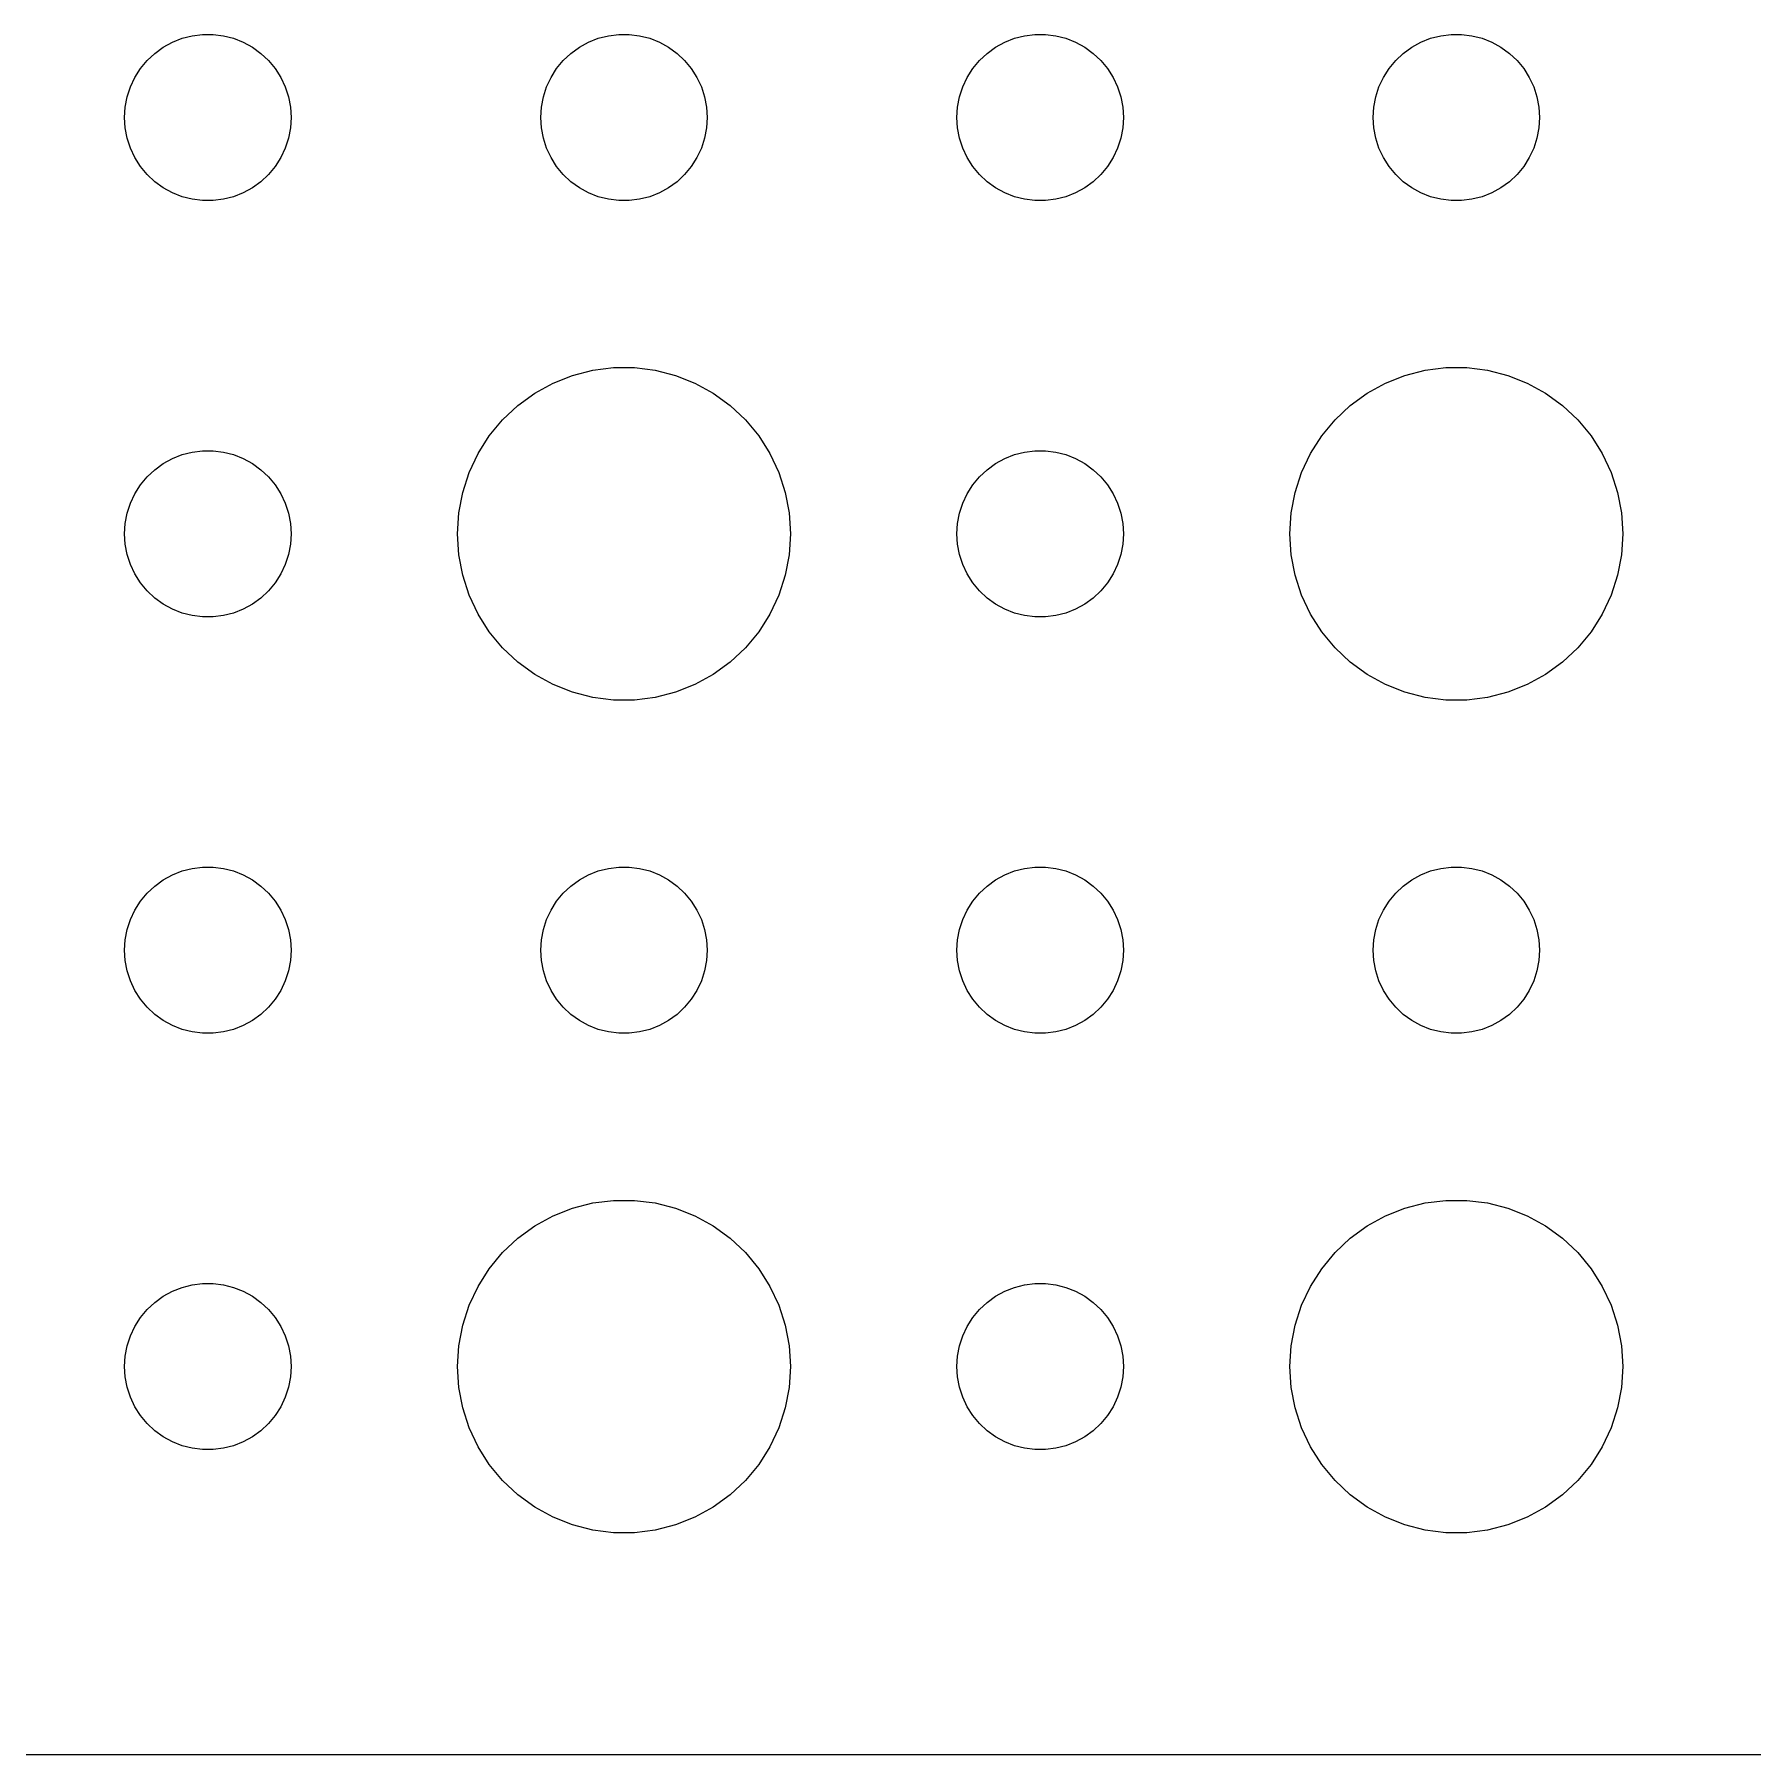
# Model space of a CAD drawing. Header units: metres. Extents: x -142 to 142, y -142 to 142.
# Drawn here: x -70.62 to -39.66, y -141.99 to -111 of the extents above; entities that cross this region are included whole.
import ezdxf

# ---------------------------------------------------------------- set-up
doc = ezdxf.new("R2010")
doc.units = ezdxf.units.M

msp = doc.modelspace()

# ---------------------------------------------------------------- linework, layer by layer
for p, q in [((-68.4561, -111.344), (-68.3037, -111.234)), ((-68.3037, -111.234), (-68.1387, -111.143)), ((-68.1387, -111.143), (-67.9635, -111.073)), ((-67.9635, -111.073), (-67.7811, -111.027)), ((-67.7811, -111.027), (-67.5942, -111.003)), ((-67.5942, -111.003), (-67.4058, -111.003)), ((-67.4058, -111.003), (-67.2189, -111.027)), ((-67.2189, -111.027), (-67.0365, -111.073)), ((-67.0365, -111.073), (-66.8613, -111.143)), ((-66.8613, -111.143), (-66.6963, -111.234)), ((-66.6963, -111.234), (-66.5439, -111.344)), ((-60.9561, -111.344), (-60.8037, -111.234)), ((-60.8037, -111.234), (-60.6387, -111.143)), ((-60.6387, -111.143), (-60.4635, -111.073)), ((-60.4635, -111.073), (-60.2811, -111.027)), ((-60.2811, -111.027), (-60.0942, -111.003)), ((-60.0942, -111.003), (-59.9058, -111.003)), ((-59.9058, -111.003), (-59.7189, -111.027)), ((-59.7189, -111.027), (-59.5365, -111.073)), ((-59.5365, -111.073), (-59.3613, -111.143)), ((-59.3613, -111.143), (-59.1963, -111.234)), ((-59.1963, -111.234), (-59.0439, -111.344)), ((-53.4561, -111.344), (-53.3037, -111.234)), ((-53.3037, -111.234), (-53.1387, -111.143)), ((-53.1387, -111.143), (-52.9635, -111.073)), ((-52.9635, -111.073), (-52.7811, -111.027)), ((-52.7811, -111.027), (-52.5942, -111.003)), ((-52.5942, -111.003), (-52.4058, -111.003)), ((-52.4058, -111.003), (-52.2189, -111.027)), ((-52.2189, -111.027), (-52.0365, -111.073)), ((-52.0365, -111.073), (-51.8613, -111.143)), ((-51.8613, -111.143), (-51.6963, -111.234)), ((-51.6963, -111.234), (-51.5439, -111.344)), ((-45.9561, -111.344), (-45.8037, -111.234)), ((-45.8037, -111.234), (-45.6387, -111.143)), ((-45.6387, -111.143), (-45.4635, -111.073)), ((-45.4635, -111.073), (-45.2811, -111.027)), ((-45.2811, -111.027), (-45.0942, -111.003)), ((-45.0942, -111.003), (-44.9058, -111.003)), ((-44.9058, -111.003), (-44.7189, -111.027)), ((-44.7189, -111.027), (-44.5365, -111.073)), ((-44.5365, -111.073), (-44.3613, -111.143)), ((-44.3613, -111.143), (-44.1963, -111.234)), ((-44.1963, -111.234), (-44.0439, -111.344)), ((-68.7135, -111.618), (-68.5934, -111.473)), ((-68.5934, -111.473), (-68.4561, -111.344)), ((-66.5439, -111.344), (-66.4065, -111.473)), ((-66.4065, -111.473), (-66.2865, -111.618)), ((-61.2135, -111.618), (-61.0934, -111.473)), ((-61.0934, -111.473), (-60.9561, -111.344)), ((-59.0439, -111.344), (-58.9065, -111.473)), ((-58.9065, -111.473), (-58.7865, -111.618)), ((-53.7135, -111.618), (-53.5934, -111.473)), ((-53.5934, -111.473), (-53.4561, -111.344)), ((-51.5439, -111.344), (-51.4065, -111.473)), ((-51.4065, -111.473), (-51.2865, -111.618)), ((-46.2135, -111.618), (-46.0934, -111.473)), ((-46.0934, -111.473), (-45.9561, -111.344)), ((-44.0439, -111.344), (-43.9065, -111.473)), ((-43.9065, -111.473), (-43.7865, -111.618)), ((-68.8947, -111.948), (-68.8145, -111.777)), ((-68.8145, -111.777), (-68.7135, -111.618)), ((-66.2865, -111.618), (-66.1855, -111.777)), ((-66.1855, -111.777), (-66.1053, -111.948)), ((-61.3947, -111.948), (-61.3145, -111.777)), ((-61.3145, -111.777), (-61.2135, -111.618)), ((-58.7865, -111.618), (-58.6855, -111.777)), ((-58.6855, -111.777), (-58.6053, -111.948)), ((-53.8947, -111.948), (-53.8145, -111.777)), ((-53.8145, -111.777), (-53.7135, -111.618)), ((-51.2865, -111.618), (-51.1855, -111.777)), ((-51.1855, -111.777), (-51.1053, -111.948)), ((-46.3947, -111.948), (-46.3145, -111.777)), ((-46.3145, -111.777), (-46.2135, -111.618)), ((-43.7865, -111.618), (-43.6855, -111.777)), ((-43.6855, -111.777), (-43.6053, -111.948)), ((-68.9882, -112.312), (-68.9529, -112.127)), ((-68.9529, -112.127), (-68.8947, -111.948)), ((-66.1053, -111.948), (-66.0471, -112.127)), ((-66.0471, -112.127), (-66.0118, -112.312)), ((-61.4882, -112.312), (-61.4529, -112.127)), ((-61.4529, -112.127), (-61.3947, -111.948)), ((-58.6053, -111.948), (-58.5471, -112.127)), ((-58.5471, -112.127), (-58.5118, -112.312)), ((-53.9882, -112.312), (-53.9529, -112.127)), ((-53.9529, -112.127), (-53.8947, -111.948)), ((-51.1053, -111.948), (-51.0471, -112.127)), ((-51.0471, -112.127), (-51.0118, -112.312)), ((-46.4882, -112.312), (-46.4529, -112.127)), ((-46.4529, -112.127), (-46.3947, -111.948)), ((-43.6053, -111.948), (-43.5471, -112.127)), ((-43.5471, -112.127), (-43.5118, -112.312)), ((-69, -112.5), (-68.9882, -112.312)), ((-66.0118, -112.312), (-66, -112.5)), ((-61.5, -112.5), (-61.4882, -112.312)), ((-58.5118, -112.312), (-58.5, -112.5)), ((-54, -112.5), (-53.9882, -112.312)), ((-51.0118, -112.312), (-51, -112.5)), ((-46.5, -112.5), (-46.4882, -112.312)), ((-43.5118, -112.312), (-43.5, -112.5)), ((-68.9882, -112.688), (-69, -112.5)), ((-68.9529, -112.873), (-68.9882, -112.688)), ((-66.0118, -112.688), (-66.0471, -112.873)), ((-66, -112.5), (-66.0118, -112.688)), ((-61.4882, -112.688), (-61.5, -112.5)), ((-61.4529, -112.873), (-61.4882, -112.688)), ((-58.5118, -112.688), (-58.5471, -112.873)), ((-58.5, -112.5), (-58.5118, -112.688)), ((-53.9882, -112.688), (-54, -112.5)), ((-53.9529, -112.873), (-53.9882, -112.688)), ((-51.0118, -112.688), (-51.0471, -112.873)), ((-51, -112.5), (-51.0118, -112.688)), ((-46.4882, -112.688), (-46.5, -112.5)), ((-46.4529, -112.873), (-46.4882, -112.688)), ((-43.5118, -112.688), (-43.5471, -112.873)), ((-43.5, -112.5), (-43.5118, -112.688)), ((-68.8947, -113.052), (-68.9529, -112.873)), ((-68.8145, -113.223), (-68.8947, -113.052)), ((-66.1053, -113.052), (-66.1855, -113.223)), ((-66.0471, -112.873), (-66.1053, -113.052)), ((-61.3947, -113.052), (-61.4529, -112.873)), ((-61.3145, -113.223), (-61.3947, -113.052)), ((-58.6053, -113.052), (-58.6855, -113.223)), ((-58.5471, -112.873), (-58.6053, -113.052)), ((-53.8947, -113.052), (-53.9529, -112.873)), ((-53.8145, -113.223), (-53.8947, -113.052)), ((-51.1053, -113.052), (-51.1855, -113.223)), ((-51.0471, -112.873), (-51.1053, -113.052)), ((-46.3947, -113.052), (-46.4529, -112.873)), ((-46.3145, -113.223), (-46.3947, -113.052)), ((-43.6053, -113.052), (-43.6855, -113.223)), ((-43.5471, -112.873), (-43.6053, -113.052)), ((-68.7135, -113.382), (-68.8145, -113.223)), ((-68.5934, -113.527), (-68.7135, -113.382)), ((-66.2865, -113.382), (-66.4065, -113.527)), ((-66.1855, -113.223), (-66.2865, -113.382)), ((-61.2135, -113.382), (-61.3145, -113.223)), ((-61.0934, -113.527), (-61.2135, -113.382)), ((-58.7865, -113.382), (-58.9065, -113.527)), ((-58.6855, -113.223), (-58.7865, -113.382)), ((-53.7135, -113.382), (-53.8145, -113.223)), ((-53.5934, -113.527), (-53.7135, -113.382)), ((-51.2865, -113.382), (-51.4065, -113.527)), ((-51.1855, -113.223), (-51.2865, -113.382)), ((-46.2135, -113.382), (-46.3145, -113.223)), ((-46.0934, -113.527), (-46.2135, -113.382)), ((-43.7865, -113.382), (-43.9065, -113.527)), ((-43.6855, -113.223), (-43.7865, -113.382)), ((-68.4561, -113.656), (-68.5934, -113.527)), ((-68.3037, -113.766), (-68.4561, -113.656)), ((-66.5439, -113.656), (-66.6963, -113.766)), ((-66.4065, -113.527), (-66.5439, -113.656)), ((-60.9561, -113.656), (-61.0934, -113.527)), ((-60.8037, -113.766), (-60.9561, -113.656)), ((-59.0439, -113.656), (-59.1963, -113.766)), ((-58.9065, -113.527), (-59.0439, -113.656)), ((-53.4561, -113.656), (-53.5934, -113.527)), ((-53.3037, -113.766), (-53.4561, -113.656)), ((-51.5439, -113.656), (-51.6963, -113.766)), ((-51.4065, -113.527), (-51.5439, -113.656)), ((-45.9561, -113.656), (-46.0934, -113.527)), ((-45.8037, -113.766), (-45.9561, -113.656)), ((-44.0439, -113.656), (-44.1963, -113.766)), ((-43.9065, -113.527), (-44.0439, -113.656)), ((-68.1387, -113.857), (-68.3037, -113.766)), ((-67.9635, -113.927), (-68.1387, -113.857)), ((-67.7811, -113.973), (-67.9635, -113.927)), ((-67.5942, -113.997), (-67.7811, -113.973)), ((-67.4058, -113.997), (-67.5942, -113.997)), ((-67.2189, -113.973), (-67.4058, -113.997)), ((-67.0365, -113.927), (-67.2189, -113.973)), ((-66.8613, -113.857), (-67.0365, -113.927)), ((-66.6963, -113.766), (-66.8613, -113.857)), ((-60.6387, -113.857), (-60.8037, -113.766)), ((-60.4635, -113.927), (-60.6387, -113.857)), ((-60.2811, -113.973), (-60.4635, -113.927)), ((-60.0942, -113.997), (-60.2811, -113.973)), ((-59.9058, -113.997), (-60.0942, -113.997)), ((-59.7189, -113.973), (-59.9058, -113.997)), ((-59.5365, -113.927), (-59.7189, -113.973)), ((-59.3613, -113.857), (-59.5365, -113.927)), ((-59.1963, -113.766), (-59.3613, -113.857)), ((-53.1387, -113.857), (-53.3037, -113.766)), ((-52.9635, -113.927), (-53.1387, -113.857)), ((-52.7811, -113.973), (-52.9635, -113.927)), ((-52.5942, -113.997), (-52.7811, -113.973)), ((-52.4058, -113.997), (-52.5942, -113.997)), ((-52.2189, -113.973), (-52.4058, -113.997)), ((-52.0365, -113.927), (-52.2189, -113.973)), ((-51.8613, -113.857), (-52.0365, -113.927)), ((-51.6963, -113.766), (-51.8613, -113.857)), ((-45.6387, -113.857), (-45.8037, -113.766)), ((-45.4635, -113.927), (-45.6387, -113.857)), ((-45.2811, -113.973), (-45.4635, -113.927)), ((-45.0942, -113.997), (-45.2811, -113.973)), ((-44.9058, -113.997), (-45.0942, -113.997)), ((-44.7189, -113.973), (-44.9058, -113.997)), ((-44.5365, -113.927), (-44.7189, -113.973)), ((-44.3613, -113.857), (-44.5365, -113.927)), ((-44.1963, -113.766), (-44.3613, -113.857)), ((-60.927, -117.147), (-60.5621, -117.053)), ((-60.5621, -117.053), (-60.1884, -117.006)), ((-60.1884, -117.006), (-59.8116, -117.006)), ((-59.8116, -117.006), (-59.4379, -117.053)), ((-59.4379, -117.053), (-59.0729, -117.147)), ((-45.927, -117.147), (-45.5621, -117.053)), ((-45.5621, -117.053), (-45.1884, -117.006)), ((-45.1884, -117.006), (-44.8116, -117.006)), ((-44.8116, -117.006), (-44.4379, -117.053)), ((-44.4379, -117.053), (-44.0729, -117.147)), ((-61.6075, -117.467), (-61.2773, -117.286)), ((-61.2773, -117.286), (-60.927, -117.147)), ((-59.0729, -117.147), (-58.7227, -117.286)), ((-58.7227, -117.286), (-58.3925, -117.467)), ((-46.6075, -117.467), (-46.2773, -117.286)), ((-46.2773, -117.286), (-45.927, -117.147)), ((-44.0729, -117.147), (-43.7227, -117.286)), ((-43.7227, -117.286), (-43.3925, -117.467)), ((-62.1869, -117.946), (-61.9123, -117.688)), ((-61.9123, -117.688), (-61.6075, -117.467)), ((-58.3925, -117.467), (-58.0877, -117.688)), ((-58.0877, -117.688), (-57.8131, -117.946)), ((-47.1869, -117.946), (-46.9123, -117.688)), ((-46.9123, -117.688), (-46.6075, -117.467)), ((-43.3925, -117.467), (-43.0877, -117.688)), ((-43.0877, -117.688), (-42.8131, -117.946)), ((-62.427, -118.237), (-62.1869, -117.946)), ((-57.8131, -117.946), (-57.5729, -118.237)), ((-47.427, -118.237), (-47.1869, -117.946)), ((-42.8131, -117.946), (-42.5729, -118.237)), ((-62.6289, -118.555), (-62.427, -118.237)), ((-57.5729, -118.237), (-57.3711, -118.555)), ((-47.6289, -118.555), (-47.427, -118.237)), ((-42.5729, -118.237), (-42.3711, -118.555)), ((-68.3037, -118.734), (-68.1387, -118.643)), ((-68.1387, -118.643), (-67.9635, -118.573)), ((-67.9635, -118.573), (-67.7811, -118.527)), ((-67.7811, -118.527), (-67.5942, -118.503)), ((-67.5942, -118.503), (-67.4058, -118.503)), ((-67.4058, -118.503), (-67.2189, -118.527)), ((-67.2189, -118.527), (-67.0365, -118.573)), ((-67.0365, -118.573), (-66.8613, -118.643)), ((-66.8613, -118.643), (-66.6963, -118.734)), ((-62.7893, -118.896), (-62.6289, -118.555)), ((-57.3711, -118.555), (-57.2107, -118.896)), ((-53.3037, -118.734), (-53.1387, -118.643)), ((-53.1387, -118.643), (-52.9635, -118.573)), ((-52.9635, -118.573), (-52.7811, -118.527)), ((-52.7811, -118.527), (-52.5942, -118.503)), ((-52.5942, -118.503), (-52.4058, -118.503)), ((-52.4058, -118.503), (-52.2189, -118.527)), ((-52.2189, -118.527), (-52.0365, -118.573)), ((-52.0365, -118.573), (-51.8613, -118.643)), ((-51.8613, -118.643), (-51.6963, -118.734)), ((-47.7893, -118.896), (-47.6289, -118.555)), ((-42.3711, -118.555), (-42.2107, -118.896)), ((-68.7135, -119.118), (-68.5934, -118.973)), ((-68.5934, -118.973), (-68.4561, -118.844)), ((-68.4561, -118.844), (-68.3037, -118.734)), ((-66.6963, -118.734), (-66.5439, -118.844)), ((-66.5439, -118.844), (-66.4065, -118.973)), ((-66.4065, -118.973), (-66.2865, -119.118)), ((-62.9057, -119.254), (-62.7893, -118.896)), ((-57.2107, -118.896), (-57.0942, -119.254)), ((-53.7135, -119.118), (-53.5934, -118.973)), ((-53.5934, -118.973), (-53.4561, -118.844)), ((-53.4561, -118.844), (-53.3037, -118.734)), ((-51.6963, -118.734), (-51.5439, -118.844)), ((-51.5439, -118.844), (-51.4065, -118.973)), ((-51.4065, -118.973), (-51.2865, -119.118)), ((-47.9057, -119.254), (-47.7893, -118.896)), ((-42.2107, -118.896), (-42.0942, -119.254)), ((-68.8947, -119.448), (-68.8145, -119.277)), ((-68.8145, -119.277), (-68.7135, -119.118)), ((-66.2865, -119.118), (-66.1855, -119.277)), ((-66.1855, -119.277), (-66.1053, -119.448)), ((-62.9763, -119.624), (-62.9057, -119.254)), ((-57.0942, -119.254), (-57.0237, -119.624)), ((-53.8947, -119.448), (-53.8145, -119.277)), ((-53.8145, -119.277), (-53.7135, -119.118)), ((-51.2865, -119.118), (-51.1855, -119.277)), ((-51.1855, -119.277), (-51.1053, -119.448)), ((-47.9763, -119.624), (-47.9057, -119.254)), ((-42.0942, -119.254), (-42.0237, -119.624)), ((-68.9529, -119.627), (-68.8947, -119.448)), ((-66.1053, -119.448), (-66.0471, -119.627)), ((-53.9529, -119.627), (-53.8947, -119.448)), ((-51.1053, -119.448), (-51.0471, -119.627)), ((-69, -120), (-68.9882, -119.812)), ((-68.9882, -119.812), (-68.9529, -119.627)), ((-66.0471, -119.627), (-66.0118, -119.812)), ((-66.0118, -119.812), (-66, -120)), ((-63, -120), (-62.9763, -119.624)), ((-57.0237, -119.624), (-57, -120)), ((-54, -120), (-53.9882, -119.812)), ((-53.9882, -119.812), (-53.9529, -119.627)), ((-51.0471, -119.627), (-51.0118, -119.812)), ((-51.0118, -119.812), (-51, -120)), ((-48, -120), (-47.9763, -119.624)), ((-42.0237, -119.624), (-42, -120)), ((-68.9882, -120.188), (-69, -120)), ((-68.9529, -120.373), (-68.9882, -120.188)), ((-66.0118, -120.188), (-66.0471, -120.373)), ((-66, -120), (-66.0118, -120.188)), ((-62.9763, -120.376), (-63, -120)), ((-57, -120), (-57.0237, -120.376)), ((-53.9882, -120.188), (-54, -120)), ((-53.9529, -120.373), (-53.9882, -120.188)), ((-51.0118, -120.188), (-51.0471, -120.373)), ((-51, -120), (-51.0118, -120.188)), ((-47.9763, -120.376), (-48, -120)), ((-42, -120), (-42.0237, -120.376)), ((-68.8947, -120.552), (-68.9529, -120.373)), ((-66.0471, -120.373), (-66.1053, -120.552)), ((-62.9057, -120.746), (-62.9763, -120.376)), ((-57.0237, -120.376), (-57.0942, -120.746)), ((-53.8947, -120.552), (-53.9529, -120.373)), ((-51.0471, -120.373), (-51.1053, -120.552)), ((-47.9057, -120.746), (-47.9763, -120.376)), ((-42.0237, -120.376), (-42.0942, -120.746)), ((-68.8145, -120.723), (-68.8947, -120.552)), ((-68.7135, -120.882), (-68.8145, -120.723)), ((-66.1855, -120.723), (-66.2865, -120.882)), ((-66.1053, -120.552), (-66.1855, -120.723)), ((-62.7893, -121.104), (-62.9057, -120.746)), ((-57.0942, -120.746), (-57.2107, -121.104)), ((-53.8145, -120.723), (-53.8947, -120.552)), ((-53.7135, -120.882), (-53.8145, -120.723)), ((-51.1855, -120.723), (-51.2865, -120.882)), ((-51.1053, -120.552), (-51.1855, -120.723)), ((-47.7893, -121.104), (-47.9057, -120.746)), ((-42.0942, -120.746), (-42.2107, -121.104)), ((-68.5934, -121.027), (-68.7135, -120.882)), ((-68.4561, -121.156), (-68.5934, -121.027)), ((-68.3037, -121.266), (-68.4561, -121.156)), ((-66.5439, -121.156), (-66.6963, -121.266)), ((-66.4065, -121.027), (-66.5439, -121.156)), ((-66.2865, -120.882), (-66.4065, -121.027)), ((-62.6289, -121.445), (-62.7893, -121.104)), ((-57.2107, -121.104), (-57.3711, -121.445)), ((-53.5934, -121.027), (-53.7135, -120.882)), ((-53.4561, -121.156), (-53.5934, -121.027)), ((-53.3037, -121.266), (-53.4561, -121.156)), ((-51.5439, -121.156), (-51.6963, -121.266)), ((-51.4065, -121.027), (-51.5439, -121.156)), ((-51.2865, -120.882), (-51.4065, -121.027)), ((-47.6289, -121.445), (-47.7893, -121.104)), ((-42.2107, -121.104), (-42.3711, -121.445)), ((-68.1387, -121.357), (-68.3037, -121.266)), ((-67.9635, -121.427), (-68.1387, -121.357)), ((-67.7811, -121.473), (-67.9635, -121.427)), ((-67.0365, -121.427), (-67.2189, -121.473)), ((-66.8613, -121.357), (-67.0365, -121.427)), ((-66.6963, -121.266), (-66.8613, -121.357)), ((-62.427, -121.763), (-62.6289, -121.445)), ((-57.3711, -121.445), (-57.5729, -121.763)), ((-53.1387, -121.357), (-53.3037, -121.266)), ((-52.9635, -121.427), (-53.1387, -121.357)), ((-52.7811, -121.473), (-52.9635, -121.427)), ((-52.0365, -121.427), (-52.2189, -121.473)), ((-51.8613, -121.357), (-52.0365, -121.427)), ((-51.6963, -121.266), (-51.8613, -121.357)), ((-47.427, -121.763), (-47.6289, -121.445)), ((-42.3711, -121.445), (-42.5729, -121.763)), ((-67.5942, -121.497), (-67.7811, -121.473)), ((-67.4058, -121.497), (-67.5942, -121.497)), ((-67.2189, -121.473), (-67.4058, -121.497)), ((-62.1869, -122.054), (-62.427, -121.763)), ((-57.5729, -121.763), (-57.8131, -122.054)), ((-52.5942, -121.497), (-52.7811, -121.473)), ((-52.4058, -121.497), (-52.5942, -121.497)), ((-52.2189, -121.473), (-52.4058, -121.497)), ((-47.1869, -122.054), (-47.427, -121.763)), ((-42.5729, -121.763), (-42.8131, -122.054)), ((-61.9123, -122.312), (-62.1869, -122.054)), ((-57.8131, -122.054), (-58.0877, -122.312)), ((-46.9123, -122.312), (-47.1869, -122.054)), ((-42.8131, -122.054), (-43.0877, -122.312)), ((-61.6075, -122.533), (-61.9123, -122.312)), ((-58.0877, -122.312), (-58.3925, -122.533)), ((-46.6075, -122.533), (-46.9123, -122.312)), ((-43.0877, -122.312), (-43.3925, -122.533)), ((-61.2773, -122.714), (-61.6075, -122.533)), ((-58.3925, -122.533), (-58.7227, -122.714)), ((-46.2773, -122.714), (-46.6075, -122.533)), ((-43.3925, -122.533), (-43.7227, -122.714)), ((-60.927, -122.853), (-61.2773, -122.714)), ((-60.5621, -122.947), (-60.927, -122.853)), ((-60.1884, -122.994), (-60.5621, -122.947)), ((-59.8116, -122.994), (-60.1884, -122.994)), ((-59.4379, -122.947), (-59.8116, -122.994)), ((-59.0729, -122.853), (-59.4379, -122.947)), ((-58.7227, -122.714), (-59.0729, -122.853)), ((-45.927, -122.853), (-46.2773, -122.714)), ((-45.5621, -122.947), (-45.927, -122.853)), ((-45.1884, -122.994), (-45.5621, -122.947)), ((-44.8116, -122.994), (-45.1884, -122.994)), ((-44.4379, -122.947), (-44.8116, -122.994)), ((-44.0729, -122.853), (-44.4379, -122.947)), ((-43.7227, -122.714), (-44.0729, -122.853)), ((-68.1387, -126.143), (-67.9635, -126.073)), ((-67.9635, -126.073), (-67.7811, -126.027)), ((-67.7811, -126.027), (-67.5942, -126.003)), ((-67.5942, -126.003), (-67.4058, -126.003)), ((-67.4058, -126.003), (-67.2189, -126.027)), ((-67.2189, -126.027), (-67.0365, -126.073)), ((-67.0365, -126.073), (-66.8613, -126.143)), ((-60.6387, -126.143), (-60.4635, -126.073)), ((-60.4635, -126.073), (-60.2811, -126.027)), ((-60.2811, -126.027), (-60.0942, -126.003)), ((-60.0942, -126.003), (-59.9058, -126.003)), ((-59.9058, -126.003), (-59.7189, -126.027)), ((-59.7189, -126.027), (-59.5365, -126.073)), ((-59.5365, -126.073), (-59.3613, -126.143)), ((-53.1387, -126.143), (-52.9635, -126.073)), ((-52.9635, -126.073), (-52.7811, -126.027)), ((-52.7811, -126.027), (-52.5942, -126.003)), ((-52.5942, -126.003), (-52.4058, -126.003)), ((-52.4058, -126.003), (-52.2189, -126.027)), ((-52.2189, -126.027), (-52.0365, -126.073)), ((-52.0365, -126.073), (-51.8613, -126.143)), ((-45.6387, -126.143), (-45.4635, -126.073)), ((-45.4635, -126.073), (-45.2811, -126.027)), ((-45.2811, -126.027), (-45.0942, -126.003)), ((-45.0942, -126.003), (-44.9058, -126.003)), ((-44.9058, -126.003), (-44.7189, -126.027)), ((-44.7189, -126.027), (-44.5365, -126.073)), ((-44.5365, -126.073), (-44.3613, -126.143)), ((-68.5934, -126.473), (-68.4561, -126.344)), ((-68.4561, -126.344), (-68.3037, -126.234)), ((-68.3037, -126.234), (-68.1387, -126.143)), ((-66.8613, -126.143), (-66.6963, -126.234)), ((-66.6963, -126.234), (-66.5439, -126.344)), ((-66.5439, -126.344), (-66.4065, -126.473)), ((-61.0934, -126.473), (-60.9561, -126.344)), ((-60.9561, -126.344), (-60.8037, -126.234)), ((-60.8037, -126.234), (-60.6387, -126.143)), ((-59.3613, -126.143), (-59.1963, -126.234)), ((-59.1963, -126.234), (-59.0439, -126.344)), ((-59.0439, -126.344), (-58.9065, -126.473)), ((-53.5934, -126.473), (-53.4561, -126.344)), ((-53.4561, -126.344), (-53.3037, -126.234)), ((-53.3037, -126.234), (-53.1387, -126.143)), ((-51.8613, -126.143), (-51.6963, -126.234)), ((-51.6963, -126.234), (-51.5439, -126.344)), ((-51.5439, -126.344), (-51.4065, -126.473)), ((-46.0934, -126.473), (-45.9561, -126.344)), ((-45.9561, -126.344), (-45.8037, -126.234)), ((-45.8037, -126.234), (-45.6387, -126.143)), ((-44.3613, -126.143), (-44.1963, -126.234)), ((-44.1963, -126.234), (-44.0439, -126.344)), ((-44.0439, -126.344), (-43.9065, -126.473)), ((-68.8145, -126.777), (-68.7135, -126.618)), ((-68.7135, -126.618), (-68.5934, -126.473)), ((-66.4065, -126.473), (-66.2865, -126.618)), ((-66.2865, -126.618), (-66.1855, -126.777)), ((-61.3145, -126.777), (-61.2135, -126.618)), ((-61.2135, -126.618), (-61.0934, -126.473)), ((-58.9065, -126.473), (-58.7865, -126.618)), ((-58.7865, -126.618), (-58.6855, -126.777)), ((-53.8145, -126.777), (-53.7135, -126.618)), ((-53.7135, -126.618), (-53.5934, -126.473)), ((-51.4065, -126.473), (-51.2865, -126.618)), ((-51.2865, -126.618), (-51.1855, -126.777)), ((-46.3145, -126.777), (-46.2135, -126.618)), ((-46.2135, -126.618), (-46.0934, -126.473)), ((-43.9065, -126.473), (-43.7865, -126.618)), ((-43.7865, -126.618), (-43.6855, -126.777)), ((-68.9529, -127.127), (-68.8947, -126.948)), ((-68.8947, -126.948), (-68.8145, -126.777)), ((-66.1855, -126.777), (-66.1053, -126.948)), ((-66.1053, -126.948), (-66.0471, -127.127)), ((-61.4529, -127.127), (-61.3947, -126.948)), ((-61.3947, -126.948), (-61.3145, -126.777)), ((-58.6855, -126.777), (-58.6053, -126.948)), ((-58.6053, -126.948), (-58.5471, -127.127)), ((-53.9529, -127.127), (-53.8947, -126.948)), ((-53.8947, -126.948), (-53.8145, -126.777)), ((-51.1855, -126.777), (-51.1053, -126.948)), ((-51.1053, -126.948), (-51.0471, -127.127)), ((-46.4529, -127.127), (-46.3947, -126.948)), ((-46.3947, -126.948), (-46.3145, -126.777)), ((-43.6855, -126.777), (-43.6053, -126.948)), ((-43.6053, -126.948), (-43.5471, -127.127)), ((-69, -127.5), (-68.9882, -127.312)), ((-68.9882, -127.312), (-68.9529, -127.127)), ((-66.0471, -127.127), (-66.0118, -127.312)), ((-66.0118, -127.312), (-66, -127.5)), ((-61.5, -127.5), (-61.4882, -127.312)), ((-61.4882, -127.312), (-61.4529, -127.127)), ((-58.5471, -127.127), (-58.5118, -127.312)), ((-58.5118, -127.312), (-58.5, -127.5)), ((-54, -127.5), (-53.9882, -127.312)), ((-53.9882, -127.312), (-53.9529, -127.127)), ((-51.0471, -127.127), (-51.0118, -127.312)), ((-51.0118, -127.312), (-51, -127.5)), ((-46.5, -127.5), (-46.4882, -127.312)), ((-46.4882, -127.312), (-46.4529, -127.127)), ((-43.5471, -127.127), (-43.5118, -127.312)), ((-43.5118, -127.312), (-43.5, -127.5)), ((-68.9882, -127.688), (-69, -127.5)), ((-66, -127.5), (-66.0118, -127.688)), ((-61.4882, -127.688), (-61.5, -127.5)), ((-58.5, -127.5), (-58.5118, -127.688)), ((-53.9882, -127.688), (-54, -127.5)), ((-51, -127.5), (-51.0118, -127.688)), ((-46.4882, -127.688), (-46.5, -127.5)), ((-43.5, -127.5), (-43.5118, -127.688)), ((-68.9529, -127.873), (-68.9882, -127.688)), ((-68.8947, -128.052), (-68.9529, -127.873)), ((-66.0471, -127.873), (-66.1053, -128.052)), ((-66.0118, -127.688), (-66.0471, -127.873)), ((-61.4529, -127.873), (-61.4882, -127.688)), ((-61.3947, -128.052), (-61.4529, -127.873)), ((-58.5471, -127.873), (-58.6053, -128.052)), ((-58.5118, -127.688), (-58.5471, -127.873)), ((-53.9529, -127.873), (-53.9882, -127.688)), ((-53.8947, -128.052), (-53.9529, -127.873)), ((-51.0471, -127.873), (-51.1053, -128.052)), ((-51.0118, -127.688), (-51.0471, -127.873)), ((-46.4529, -127.873), (-46.4882, -127.688)), ((-46.3947, -128.052), (-46.4529, -127.873)), ((-43.5471, -127.873), (-43.6053, -128.052)), ((-43.5118, -127.688), (-43.5471, -127.873)), ((-68.8145, -128.223), (-68.8947, -128.052)), ((-68.7135, -128.382), (-68.8145, -128.223)), ((-66.1855, -128.223), (-66.2865, -128.382)), ((-66.1053, -128.052), (-66.1855, -128.223)), ((-61.3145, -128.223), (-61.3947, -128.052)), ((-61.2135, -128.382), (-61.3145, -128.223)), ((-58.6855, -128.223), (-58.7865, -128.382)), ((-58.6053, -128.052), (-58.6855, -128.223)), ((-53.8145, -128.223), (-53.8947, -128.052)), ((-53.7135, -128.382), (-53.8145, -128.223)), ((-51.1855, -128.223), (-51.2865, -128.382)), ((-51.1053, -128.052), (-51.1855, -128.223)), ((-46.3145, -128.223), (-46.3947, -128.052)), ((-46.2135, -128.382), (-46.3145, -128.223)), ((-43.6855, -128.223), (-43.7865, -128.382)), ((-43.6053, -128.052), (-43.6855, -128.223)), ((-68.5934, -128.527), (-68.7135, -128.382)), ((-68.4561, -128.656), (-68.5934, -128.527)), ((-66.4065, -128.527), (-66.5439, -128.656)), ((-66.2865, -128.382), (-66.4065, -128.527)), ((-61.0934, -128.527), (-61.2135, -128.382)), ((-60.9561, -128.656), (-61.0934, -128.527)), ((-58.9065, -128.527), (-59.0439, -128.656)), ((-58.7865, -128.382), (-58.9065, -128.527)), ((-53.5934, -128.527), (-53.7135, -128.382)), ((-53.4561, -128.656), (-53.5934, -128.527)), ((-51.4065, -128.527), (-51.5439, -128.656)), ((-51.2865, -128.382), (-51.4065, -128.527)), ((-46.0934, -128.527), (-46.2135, -128.382)), ((-45.9561, -128.656), (-46.0934, -128.527)), ((-43.9065, -128.527), (-44.0439, -128.656)), ((-43.7865, -128.382), (-43.9065, -128.527)), ((-68.3037, -128.766), (-68.4561, -128.656)), ((-68.1387, -128.857), (-68.3037, -128.766)), ((-67.9635, -128.927), (-68.1387, -128.857)), ((-66.8613, -128.857), (-67.0365, -128.927)), ((-66.6963, -128.766), (-66.8613, -128.857)), ((-66.5439, -128.656), (-66.6963, -128.766)), ((-60.8037, -128.766), (-60.9561, -128.656)), ((-60.6387, -128.857), (-60.8037, -128.766)), ((-60.4635, -128.927), (-60.6387, -128.857)), ((-59.3613, -128.857), (-59.5365, -128.927)), ((-59.1963, -128.766), (-59.3613, -128.857)), ((-59.0439, -128.656), (-59.1963, -128.766)), ((-53.3037, -128.766), (-53.4561, -128.656)), ((-53.1387, -128.857), (-53.3037, -128.766)), ((-52.9635, -128.927), (-53.1387, -128.857)), ((-51.8613, -128.857), (-52.0365, -128.927)), ((-51.6963, -128.766), (-51.8613, -128.857)), ((-51.5439, -128.656), (-51.6963, -128.766)), ((-45.8037, -128.766), (-45.9561, -128.656)), ((-45.6387, -128.857), (-45.8037, -128.766)), ((-45.4635, -128.927), (-45.6387, -128.857)), ((-44.3613, -128.857), (-44.5365, -128.927)), ((-44.1963, -128.766), (-44.3613, -128.857)), ((-44.0439, -128.656), (-44.1963, -128.766)), ((-67.7811, -128.973), (-67.9635, -128.927)), ((-67.5942, -128.997), (-67.7811, -128.973)), ((-67.4058, -128.997), (-67.5942, -128.997)), ((-67.2189, -128.973), (-67.4058, -128.997)), ((-67.0365, -128.927), (-67.2189, -128.973)), ((-60.2811, -128.973), (-60.4635, -128.927)), ((-60.0942, -128.997), (-60.2811, -128.973)), ((-59.9058, -128.997), (-60.0942, -128.997)), ((-59.7189, -128.973), (-59.9058, -128.997)), ((-59.5365, -128.927), (-59.7189, -128.973)), ((-52.7811, -128.973), (-52.9635, -128.927)), ((-52.5942, -128.997), (-52.7811, -128.973)), ((-52.4058, -128.997), (-52.5942, -128.997)), ((-52.2189, -128.973), (-52.4058, -128.997)), ((-52.0365, -128.927), (-52.2189, -128.973)), ((-45.2811, -128.973), (-45.4635, -128.927)), ((-45.0942, -128.997), (-45.2811, -128.973)), ((-44.9058, -128.997), (-45.0942, -128.997)), ((-44.7189, -128.973), (-44.9058, -128.997)), ((-44.5365, -128.927), (-44.7189, -128.973)), ((-61.6075, -132.467), (-61.2773, -132.286)), ((-61.2773, -132.286), (-60.927, -132.147)), ((-60.927, -132.147), (-60.5621, -132.053)), ((-60.5621, -132.053), (-60.1884, -132.006)), ((-60.1884, -132.006), (-59.8116, -132.006)), ((-59.8116, -132.006), (-59.4379, -132.053)), ((-59.4379, -132.053), (-59.0729, -132.147)), ((-59.0729, -132.147), (-58.7227, -132.286)), ((-58.7227, -132.286), (-58.3925, -132.467)), ((-46.6075, -132.467), (-46.2773, -132.286)), ((-46.2773, -132.286), (-45.927, -132.147)), ((-45.927, -132.147), (-45.5621, -132.053)), ((-45.5621, -132.053), (-45.1884, -132.006)), ((-45.1884, -132.006), (-44.8116, -132.006)), ((-44.8116, -132.006), (-44.4379, -132.053)), ((-44.4379, -132.053), (-44.0729, -132.147)), ((-44.0729, -132.147), (-43.7227, -132.286)), ((-43.7227, -132.286), (-43.3925, -132.467)), ((-61.9123, -132.688), (-61.6075, -132.467)), ((-58.3925, -132.467), (-58.0877, -132.688)), ((-46.9123, -132.688), (-46.6075, -132.467)), ((-43.3925, -132.467), (-43.0877, -132.688)), ((-62.1869, -132.946), (-61.9123, -132.688)), ((-58.0877, -132.688), (-57.8131, -132.946)), ((-47.1869, -132.946), (-46.9123, -132.688)), ((-43.0877, -132.688), (-42.8131, -132.946)), ((-62.6289, -133.555), (-62.427, -133.237)), ((-62.427, -133.237), (-62.1869, -132.946)), ((-57.8131, -132.946), (-57.5729, -133.237)), ((-57.5729, -133.237), (-57.3711, -133.555)), ((-47.6289, -133.555), (-47.427, -133.237)), ((-47.427, -133.237), (-47.1869, -132.946)), ((-42.8131, -132.946), (-42.5729, -133.237)), ((-42.5729, -133.237), (-42.3711, -133.555)), ((-67.9635, -133.573), (-67.7811, -133.527)), ((-67.7811, -133.527), (-67.5942, -133.503)), ((-67.5942, -133.503), (-67.4058, -133.503)), ((-67.4058, -133.503), (-67.2189, -133.527)), ((-67.2189, -133.527), (-67.0365, -133.573)), ((-52.9635, -133.573), (-52.7811, -133.527)), ((-52.7811, -133.527), (-52.5942, -133.503)), ((-52.5942, -133.503), (-52.4058, -133.503)), ((-52.4058, -133.503), (-52.2189, -133.527)), ((-52.2189, -133.527), (-52.0365, -133.573)), ((-68.5934, -133.973), (-68.4561, -133.844)), ((-68.4561, -133.844), (-68.3037, -133.734)), ((-68.3037, -133.734), (-68.1387, -133.643)), ((-68.1387, -133.643), (-67.9635, -133.573)), ((-67.0365, -133.573), (-66.8613, -133.643)), ((-66.8613, -133.643), (-66.6963, -133.734)), ((-66.6963, -133.734), (-66.5439, -133.844)), ((-66.5439, -133.844), (-66.4065, -133.973)), ((-62.7893, -133.896), (-62.6289, -133.555)), ((-57.3711, -133.555), (-57.2107, -133.896)), ((-53.5934, -133.973), (-53.4561, -133.844)), ((-53.4561, -133.844), (-53.3037, -133.734)), ((-53.3037, -133.734), (-53.1387, -133.643)), ((-53.1387, -133.643), (-52.9635, -133.573)), ((-52.0365, -133.573), (-51.8613, -133.643)), ((-51.8613, -133.643), (-51.6963, -133.734)), ((-51.6963, -133.734), (-51.5439, -133.844)), ((-51.5439, -133.844), (-51.4065, -133.973)), ((-47.7893, -133.896), (-47.6289, -133.555)), ((-42.3711, -133.555), (-42.2107, -133.896)), ((-68.8145, -134.277), (-68.7135, -134.118)), ((-68.7135, -134.118), (-68.5934, -133.973)), ((-66.4065, -133.973), (-66.2865, -134.118)), ((-66.2865, -134.118), (-66.1855, -134.277)), ((-62.9057, -134.254), (-62.7893, -133.896)), ((-57.2107, -133.896), (-57.0942, -134.254)), ((-53.8145, -134.277), (-53.7135, -134.118)), ((-53.7135, -134.118), (-53.5934, -133.973)), ((-51.4065, -133.973), (-51.2865, -134.118)), ((-51.2865, -134.118), (-51.1855, -134.277)), ((-47.9057, -134.254), (-47.7893, -133.896)), ((-42.2107, -133.896), (-42.0942, -134.254)), ((-68.9529, -134.627), (-68.8947, -134.448)), ((-68.8947, -134.448), (-68.8145, -134.277)), ((-66.1855, -134.277), (-66.1053, -134.448)), ((-66.1053, -134.448), (-66.0471, -134.627)), ((-62.9763, -134.624), (-62.9057, -134.254)), ((-57.0942, -134.254), (-57.0237, -134.624)), ((-53.9529, -134.627), (-53.8947, -134.448)), ((-53.8947, -134.448), (-53.8145, -134.277)), ((-51.1855, -134.277), (-51.1053, -134.448)), ((-51.1053, -134.448), (-51.0471, -134.627)), ((-47.9763, -134.624), (-47.9057, -134.254)), ((-42.0942, -134.254), (-42.0237, -134.624)), ((-68.9882, -134.812), (-68.9529, -134.627)), ((-66.0471, -134.627), (-66.0118, -134.812)), ((-63, -135), (-62.9763, -134.624)), ((-57.0237, -134.624), (-57, -135)), ((-53.9882, -134.812), (-53.9529, -134.627)), ((-51.0471, -134.627), (-51.0118, -134.812)), ((-48, -135), (-47.9763, -134.624)), ((-42.0237, -134.624), (-42, -135)), ((-69, -135), (-68.9882, -134.812)), ((-68.9882, -135.188), (-69, -135)), ((-66.0118, -134.812), (-66, -135)), ((-66, -135), (-66.0118, -135.188)), ((-62.9763, -135.376), (-63, -135)), ((-57, -135), (-57.0237, -135.376)), ((-54, -135), (-53.9882, -134.812)), ((-53.9882, -135.188), (-54, -135)), ((-51.0118, -134.812), (-51, -135)), ((-51, -135), (-51.0118, -135.188)), ((-47.9763, -135.376), (-48, -135)), ((-42, -135), (-42.0237, -135.376)), ((-68.9529, -135.373), (-68.9882, -135.188)), ((-68.8947, -135.552), (-68.9529, -135.373)), ((-66.0471, -135.373), (-66.1053, -135.552)), ((-66.0118, -135.188), (-66.0471, -135.373)), ((-62.9057, -135.746), (-62.9763, -135.376)), ((-57.0237, -135.376), (-57.0942, -135.746)), ((-53.9529, -135.373), (-53.9882, -135.188)), ((-53.8947, -135.552), (-53.9529, -135.373)), ((-51.0471, -135.373), (-51.1053, -135.552)), ((-51.0118, -135.188), (-51.0471, -135.373)), ((-47.9057, -135.746), (-47.9763, -135.376)), ((-42.0237, -135.376), (-42.0942, -135.746)), ((-68.8145, -135.723), (-68.8947, -135.552)), ((-68.7135, -135.882), (-68.8145, -135.723)), ((-66.1855, -135.723), (-66.2865, -135.882)), ((-66.1053, -135.552), (-66.1855, -135.723)), ((-53.8145, -135.723), (-53.8947, -135.552)), ((-53.7135, -135.882), (-53.8145, -135.723)), ((-51.1855, -135.723), (-51.2865, -135.882)), ((-51.1053, -135.552), (-51.1855, -135.723)), ((-68.5934, -136.027), (-68.7135, -135.882)), ((-68.4561, -136.156), (-68.5934, -136.027)), ((-66.4065, -136.027), (-66.5439, -136.156)), ((-66.2865, -135.882), (-66.4065, -136.027)), ((-62.7893, -136.104), (-62.9057, -135.746)), ((-57.0942, -135.746), (-57.2107, -136.104)), ((-53.5934, -136.027), (-53.7135, -135.882)), ((-53.4561, -136.156), (-53.5934, -136.027)), ((-51.4065, -136.027), (-51.5439, -136.156)), ((-51.2865, -135.882), (-51.4065, -136.027)), ((-47.7893, -136.104), (-47.9057, -135.746)), ((-42.0942, -135.746), (-42.2107, -136.104)), ((-68.3037, -136.266), (-68.4561, -136.156)), ((-68.1387, -136.357), (-68.3037, -136.266)), ((-66.6963, -136.266), (-66.8613, -136.357)), ((-66.5439, -136.156), (-66.6963, -136.266)), ((-62.6289, -136.445), (-62.7893, -136.104)), ((-57.2107, -136.104), (-57.3711, -136.445)), ((-53.3037, -136.266), (-53.4561, -136.156)), ((-53.1387, -136.357), (-53.3037, -136.266)), ((-51.6963, -136.266), (-51.8613, -136.357)), ((-51.5439, -136.156), (-51.6963, -136.266)), ((-47.6289, -136.445), (-47.7893, -136.104)), ((-42.2107, -136.104), (-42.3711, -136.445)), ((-67.9635, -136.427), (-68.1387, -136.357)), ((-67.7811, -136.473), (-67.9635, -136.427)), ((-67.5942, -136.497), (-67.7811, -136.473)), ((-67.4058, -136.497), (-67.5942, -136.497)), ((-67.2189, -136.473), (-67.4058, -136.497)), ((-67.0365, -136.427), (-67.2189, -136.473)), ((-66.8613, -136.357), (-67.0365, -136.427)), ((-62.427, -136.763), (-62.6289, -136.445)), ((-57.3711, -136.445), (-57.5729, -136.763)), ((-52.9635, -136.427), (-53.1387, -136.357)), ((-52.7811, -136.473), (-52.9635, -136.427)), ((-52.5942, -136.497), (-52.7811, -136.473)), ((-52.4058, -136.497), (-52.5942, -136.497)), ((-52.2189, -136.473), (-52.4058, -136.497)), ((-52.0365, -136.427), (-52.2189, -136.473)), ((-51.8613, -136.357), (-52.0365, -136.427)), ((-47.427, -136.763), (-47.6289, -136.445)), ((-42.3711, -136.445), (-42.5729, -136.763)), ((-62.1869, -137.054), (-62.427, -136.763)), ((-57.5729, -136.763), (-57.8131, -137.054)), ((-47.1869, -137.054), (-47.427, -136.763)), ((-42.5729, -136.763), (-42.8131, -137.054)), ((-61.9123, -137.312), (-62.1869, -137.054)), ((-57.8131, -137.054), (-58.0877, -137.312)), ((-46.9123, -137.312), (-47.1869, -137.054)), ((-42.8131, -137.054), (-43.0877, -137.312)), ((-61.6075, -137.533), (-61.9123, -137.312)), ((-61.2773, -137.714), (-61.6075, -137.533)), ((-58.3925, -137.533), (-58.7227, -137.714)), ((-58.0877, -137.312), (-58.3925, -137.533)), ((-46.6075, -137.533), (-46.9123, -137.312)), ((-46.2773, -137.714), (-46.6075, -137.533)), ((-43.3925, -137.533), (-43.7227, -137.714)), ((-43.0877, -137.312), (-43.3925, -137.533)), ((-60.927, -137.853), (-61.2773, -137.714)), ((-60.5621, -137.947), (-60.927, -137.853)), ((-59.0729, -137.853), (-59.4379, -137.947)), ((-58.7227, -137.714), (-59.0729, -137.853)), ((-45.927, -137.853), (-46.2773, -137.714)), ((-45.5621, -137.947), (-45.927, -137.853)), ((-44.0729, -137.853), (-44.4379, -137.947)), ((-43.7227, -137.714), (-44.0729, -137.853)), ((-60.1884, -137.994), (-60.5621, -137.947)), ((-59.8116, -137.994), (-60.1884, -137.994)), ((-59.4379, -137.947), (-59.8116, -137.994)), ((-45.1884, -137.994), (-45.5621, -137.947)), ((-44.8116, -137.994), (-45.1884, -137.994)), ((-44.4379, -137.947), (-44.8116, -137.994)), ((-137.314, -141.99), (137.314, -141.99))]:
    msp.add_line(p, q)

doc.saveas('drawing.dxf')
